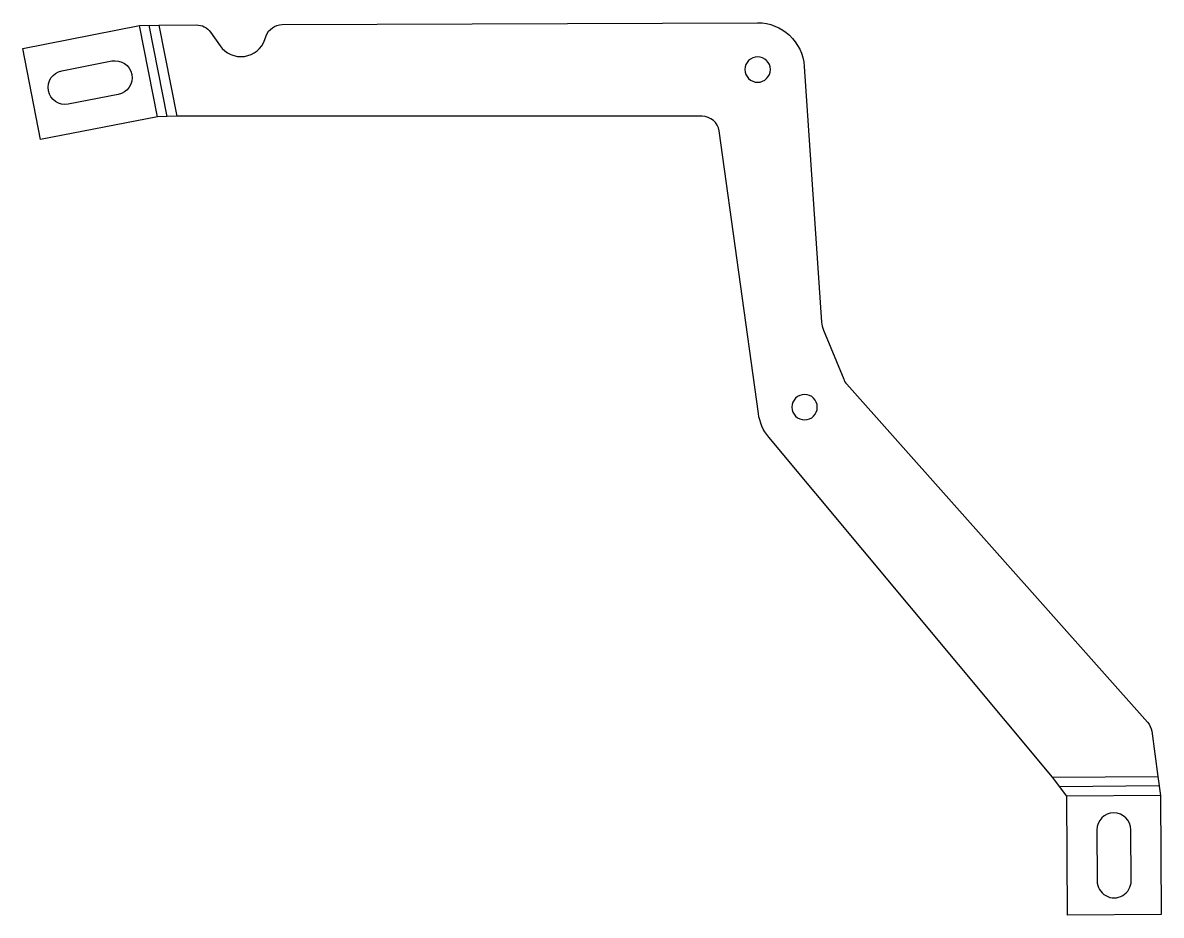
# Model space of a CAD drawing. Header units: inches. Extents: x -2.3 to 14.5, y -11.8 to 1.4.
import ezdxf

# ---------------------------------------------------------------- set-up
doc = ezdxf.new("R2010")
doc.units = ezdxf.units.IN

msp = doc.modelspace()

# ---------------------------------------------------------------- linework, layer by layer
at = {"layer": 'BEND'}
for p, q in [((-0.143, -0.003), (-0.406, 1.338)), ((14.452, -9.849), (12.988, -9.86))]:
    msp.add_line(p, q, dxfattribs=at)
at = {"layer": 'BEND_EXTENT'}
for p, q in [((-0.263, 1.341), (0, 0)), ((-0.287, -0.006), (-0.55, 1.334)), ((12.884, -9.719), (14.435, -9.708)), ((14.47, -9.991), (13.092, -10.001))]:
    msp.add_line(p, q, dxfattribs=at)
at = {"layer": 'INTERIOR_PROFILES'}
for points in [[(-1.597, 0.178, -1), (-1.693, 0.669), (-0.957, 0.813, -1), (-0.861, 0.322)], [(14.04, -11.244), (14.035, -10.494, 1), (13.535, -10.497), (13.54, -11.247, 1)]]:
    msp.add_lwpolyline(points, format="xyb", close=True, dxfattribs=at)
at = {"layer": 'INTERIOR_PROFILES', "extrusion": (0, 0, -1)}
for centre in [(-8.545, 0.687), (-9.236, -4.279)]:
    msp.add_circle(centre, 0.187, dxfattribs=at)
at = {"layer": 'OUTER_PROFILES'}
msp.add_lwpolyline([(14.435, -9.708), (14.47, -9.991), (14.483, -11.741), (13.105, -11.751), (13.092, -10.001), (12.884, -9.719), (8.708, -4.719, -0.140345), (8.555, -4.373), (7.977, -0.216, 0.374317), (7.729, 0), (0, 0), (-0.287, -0.006), (-2.004, -0.343), (-2.267, 0.998), (-0.55, 1.334), (-0.263, 1.341), (0.288, 1.344, -0.245309), (0.494, 1.237), (0.635, 1.037, 0.610721), (1.296, 1.129), (1.314, 1.181, -0.317801), (1.549, 1.348), (8.543, 1.375, -0.395695), (9.231, 0.734), (9.486, -3.027, 0.080855), (9.513, -3.145), (9.811, -3.869, 0.08455), (9.855, -3.941), (14.282, -8.911, -0.148441), (14.342, -9.043)], format="xyb", close=True, dxfattribs=at)

doc.saveas('drawing.dxf')
